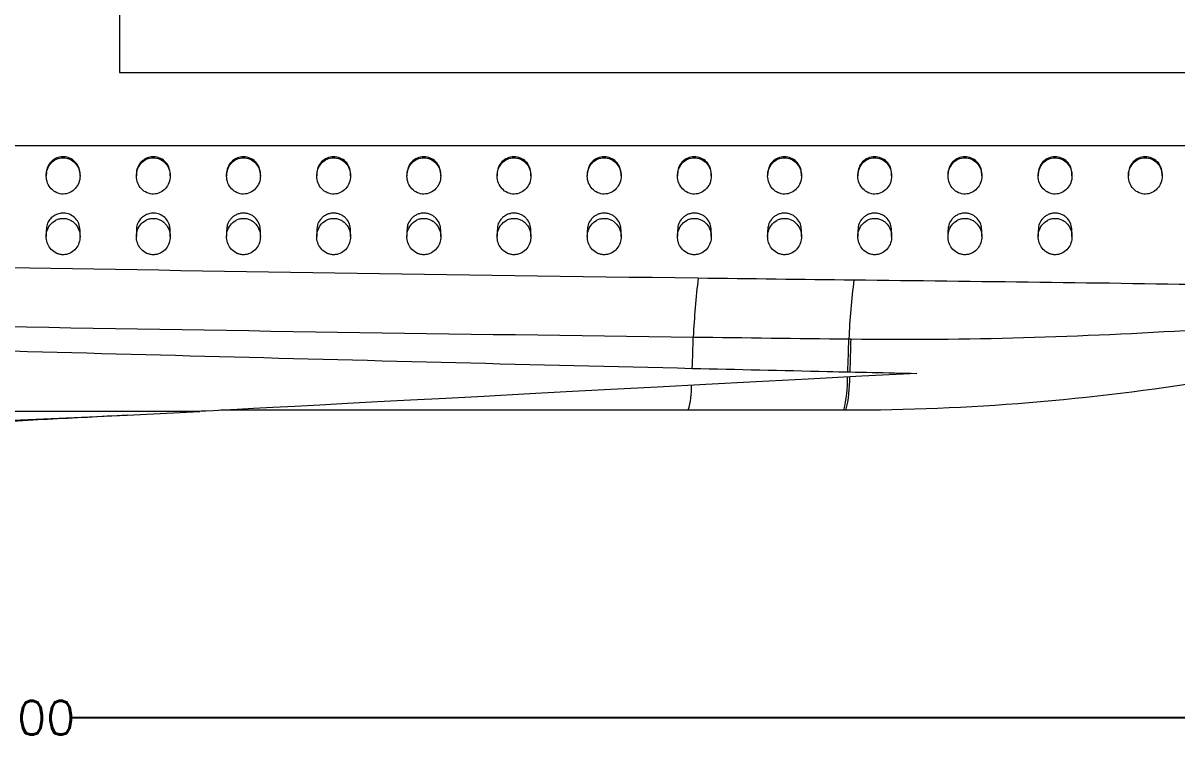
# Model space of a CAD drawing. Header units: inches. Extents: x 1430 to 4816, y 541 to 1061.
# Drawn here: x 2450.8 to 2502, y 841.2 to 873.1 of the extents above; entities that cross this region are included whole.
import ezdxf

# ---------------------------------------------------------------- set-up
doc = ezdxf.new("R2010")
doc.units = ezdxf.units.IN
doc.styles.get("Standard").update_dxf_attribs({"font": 'txt', "bigfont": 'gbcbig.shx'})
doc.dimstyles.new('2', dxfattribs={"dimtxt": 1.5, "dimasz": 0.6, "dimexe": 0.18, "dimexo": 0.0625, "dimgap": 0.09, "dimtad": 0, "dimtih": 1, "dimtoh": 1, "dimzin": 0, "dimdsep": 46, "dimtxsty": 'Standard', "dimcen": 0, "dimadec": 0, "dimazin": 2, "dimtfac": 1, "dimtofl": 0, "dimtmove": 0, "dimatfit": 3, "dimfxl": 1, "dimtolj": 1, "dimtzin": 0, "dimarcsym": 0})

# ---------------------------------------------------------------- blocks, each defined once
blk = doc.blocks.new('*D233')
at = {"color": 0, "lineweight": -2}
for p, q in [((2538.107, 872.191), (2538.107, 842.048)), ((2361.107, 863.441), (2361.107, 842.048)), ((2361.707, 842.228), (2446.267, 842.228)), ((2537.507, 842.228), (2452.947, 842.228))]:
    blk.add_line(p, q, dxfattribs=at)
at = {"color": 0}
for points in [[(2361.707, 842.328), (2361.707, 842.128), (2361.107, 842.228)], [(2537.507, 842.328), (2537.507, 842.128), (2538.107, 842.228)]]:
    blk.add_solid(points, dxfattribs=at)
at = {"layer": 'Defpoints', "color": 0}
for p in [(2538.107, 872.253), (2361.107, 863.503), (2538.107, 842.228)]:
    blk.add_point(p, dxfattribs=at)
at = {"color": 0, "insert": (2449.607, 842.228), "char_height": 1.5, "attachment_point": 5}
blk.add_mtext('\\A1;177.00', dxfattribs=at)

msp = doc.modelspace()

# ---------------------------------------------------------------- linework, layer by layer
at = {"color": 7, "linetype": 'Continuous', "lineweight": 15}
for p, q in [((2455.107, 916.878), (2455.107, 870.878)), ((2455.107, 870.878), (2512.107, 870.878)), ((2449.23, 867.628), (2509.554, 867.628)), ((2451.857, 866.379), (2451.857, 866.282)), ((2453.357, 866.282), (2453.357, 866.379)), ((2455.857, 866.379), (2455.857, 866.282)), ((2457.357, 866.282), (2457.357, 866.379)), ((2459.857, 866.379), (2459.857, 866.282)), ((2461.357, 866.282), (2461.357, 866.378)), ((2463.857, 866.379), (2463.857, 866.282)), ((2465.357, 866.282), (2465.357, 866.378)), ((2467.857, 866.379), (2467.857, 866.282)), ((2469.357, 866.282), (2469.357, 866.378)), ((2471.857, 866.379), (2471.857, 866.282)), ((2473.357, 866.282), (2473.357, 866.378)), ((2475.857, 866.379), (2475.857, 866.282)), ((2477.357, 866.282), (2477.357, 866.378)), ((2479.857, 866.379), (2479.857, 866.282)), ((2481.357, 866.282), (2481.357, 866.378)), ((2483.857, 866.379), (2483.857, 866.282)), ((2485.357, 866.282), (2485.357, 866.378)), ((2487.857, 866.379), (2487.857, 866.282)), ((2489.357, 866.282), (2489.357, 866.378)), ((2491.857, 866.379), (2491.857, 866.282)), ((2493.357, 866.282), (2493.357, 866.378)), ((2495.857, 866.379), (2495.857, 866.282)), ((2497.357, 866.282), (2497.357, 866.378)), ((2499.857, 866.379), (2499.857, 866.282)), ((2501.357, 866.282), (2501.357, 866.378)), ((2451.857, 863.881), (2451.857, 863.59)), ((2453.357, 863.59), (2453.357, 863.88)), ((2455.857, 863.881), (2455.857, 863.59)), ((2457.357, 863.59), (2457.357, 863.88)), ((2459.857, 863.879), (2459.857, 863.59)), ((2461.357, 863.59), (2461.357, 863.878)), ((2463.857, 863.879), (2463.857, 863.59)), ((2465.357, 863.59), (2465.357, 863.878)), ((2467.857, 863.879), (2467.857, 863.59)), ((2469.357, 863.59), (2469.357, 863.878)), ((2471.857, 863.879), (2471.857, 863.59)), ((2473.357, 863.59), (2473.357, 863.878)), ((2475.857, 863.879), (2475.857, 863.59)), ((2477.357, 863.59), (2477.357, 863.878)), ((2479.857, 863.879), (2479.857, 863.59)), ((2481.357, 863.59), (2481.357, 863.878)), ((2483.857, 863.879), (2483.857, 863.59)), ((2485.357, 863.59), (2485.357, 863.878)), ((2487.857, 863.879), (2487.857, 863.59)), ((2489.357, 863.59), (2489.357, 863.878)), ((2491.857, 863.879), (2491.857, 863.59)), ((2493.357, 863.59), (2493.357, 863.878)), ((2495.857, 863.879), (2495.857, 863.59)), ((2497.357, 863.59), (2497.357, 863.878)), ((2487.458, 859.043), (2487.559, 859.042)), ((2458.665, 855.828), (2425.818, 855.828)), ((2455.442, 855.657), (2458.665, 855.828)), ((2487.333, 855.878), (2487.233, 855.878))]:
    msp.add_line(p, q, dxfattribs=at)
at = {"color": 7, "linetype": 'Continuous', "lineweight": 15, "flags": 128}
msp.add_lwpolyline([(2490.476, 857.515), (2488.034, 857.386), (2485.657, 857.26), (2483.349, 857.137), (2481.117, 857.019), (2478.965, 856.905), (2476.899, 856.795), (2474.923, 856.691), (2473.042, 856.591), (2471.262, 856.496), (2469.585, 856.407), (2468.015, 856.324), (2466.558, 856.247), (2465.215, 856.176), (2463.99, 856.111), (2462.887, 856.052), (2461.907, 856), (2461.053, 855.955), (2460.327, 855.916), (2459.73, 855.885), (2459.265, 855.86), (2458.932, 855.842), (2458.731, 855.832), (2458.665, 855.828)], dxfattribs=at)
at = {"color": 7, "linetype": 'Continuous', "lineweight": 15}
for centre, radius, start, end in [((2516.514, 857.425), 35.997, 173.0946, 177.2884), ((2520.188, 857.555), 32.763, 172.788, 177.3967), ((2399.236, 860.905), 81.34, 357.76962, 358.74851), ((2477.13, 856.853), 3.351, 343.0866, 2.2582)]:
    msp.add_arc(centre, radius, start, end, dxfattribs=at)
at = {"color": 8, "linetype": 'Continuous', "lineweight": 15}
for centre, radius, start, end in [((2416.16, 860.662), 71.317, 357.52208, 358.69921), ((2416.406, 860.66), 71.171, 357.51703, 358.69757), ((2481.469, 857.276), 5.931, 346.3708, 0.7373), ((2481.559, 857.279), 5.941, 346.3645, 0.7577)]:
    msp.add_arc(centre, radius, start, end, dxfattribs=at)
at = {"color": 7, "linetype": 'Continuous', "lineweight": 15}
for centre, major_axis, ratio, start_param, end_param in [((2583.707, 867.628), (240.57, 0), 0.027019, 4.119217, 4.270268), ((2432.747, 866.128), (74.067, 0), 0.148515, 4.420943, 5.023815)]:
    msp.add_ellipse(centre, major_axis=major_axis, ratio=ratio, start_param=start_param, end_param=end_param, dxfattribs=at)
for points, knots in [([(2453.357, 866.282), (2453.357, 866.387), (2453.32, 866.595), (2453.155, 866.865), (2452.903, 867.048), (2452.602, 867.112), (2452.301, 867.043), (2452.052, 866.856), (2451.891, 866.583), (2451.839, 866.269), (2451.899, 865.96), (2452.063, 865.697), (2452.311, 865.517), (2452.613, 865.452), (2452.913, 865.521), (2453.159, 865.705), (2453.32, 865.971), (2453.357, 866.177), (2453.357, 866.282)], [0, 0, 0, 0, 0.064629, 0.127971, 0.189506, 0.249755, 0.310063, 0.371766, 0.435232, 0.499831, 0.564381, 0.627741, 0.689335, 0.74962, 0.810006, 0.871741, 0.935191, 1, 1, 1, 1]), ([(2453.357, 866.378), (2453.349, 866.463), (2453.333, 866.632), (2453.202, 866.858), (2453.009, 867.029), (2452.771, 867.125), (2452.514, 867.137), (2452.269, 867.064), (2452.061, 866.914), (2451.921, 866.706), (2451.854, 866.516), (2451.864, 866.407), (2451.867, 866.379)], [0, 0, 0, 0, 0.108919, 0.217866, 0.325036, 0.431815, 0.538676, 0.645503, 0.751866, 0.857856, 0.96443, 1, 1, 1, 1]), ([(2457.357, 866.282), (2457.357, 866.387), (2457.32, 866.595), (2457.155, 866.865), (2456.903, 867.048), (2456.602, 867.112), (2456.301, 867.043), (2456.052, 866.856), (2455.891, 866.583), (2455.839, 866.269), (2455.899, 865.96), (2456.063, 865.697), (2456.311, 865.517), (2456.613, 865.452), (2456.913, 865.521), (2457.159, 865.705), (2457.32, 865.971), (2457.357, 866.177), (2457.357, 866.282)], [0, 0, 0, 0, 0.064629, 0.127971, 0.189506, 0.249755, 0.310063, 0.371766, 0.435232, 0.499831, 0.564381, 0.627741, 0.689335, 0.74962, 0.810006, 0.871741, 0.935191, 1, 1, 1, 1]), ([(2457.357, 866.378), (2457.349, 866.463), (2457.333, 866.632), (2457.202, 866.858), (2457.009, 867.029), (2456.771, 867.125), (2456.514, 867.137), (2456.269, 867.064), (2456.061, 866.914), (2455.921, 866.706), (2455.854, 866.516), (2455.864, 866.407), (2455.867, 866.379)], [0, 0, 0, 0, 0.108919, 0.217866, 0.325036, 0.431815, 0.538676, 0.645503, 0.751866, 0.857856, 0.96443, 1, 1, 1, 1]), ([(2461.357, 866.282), (2461.357, 866.387), (2461.32, 866.595), (2461.155, 866.865), (2460.903, 867.048), (2460.602, 867.112), (2460.301, 867.043), (2460.052, 866.856), (2459.891, 866.583), (2459.839, 866.269), (2459.899, 865.96), (2460.063, 865.697), (2460.311, 865.517), (2460.613, 865.452), (2460.913, 865.521), (2461.159, 865.705), (2461.32, 865.971), (2461.357, 866.177), (2461.357, 866.282)], [0, 0, 0, 0, 0.064629, 0.127971, 0.189506, 0.249755, 0.310063, 0.371766, 0.435232, 0.499831, 0.564381, 0.627741, 0.689335, 0.74962, 0.810006, 0.871741, 0.935191, 1, 1, 1, 1]), ([(2461.357, 866.378), (2461.346, 866.476), (2461.324, 866.671), (2461.15, 866.923), (2460.9, 867.091), (2460.602, 867.148), (2460.304, 867.086), (2460.056, 866.914), (2459.888, 866.663), (2459.869, 866.472), (2459.859, 866.378)], [0, 0, 0, 0, 0.125686, 0.25122, 0.376709, 0.502207, 0.627771, 0.753467, 0.879117, 1, 1, 1, 1]), ([(2465.357, 866.282), (2465.357, 866.387), (2465.32, 866.595), (2465.155, 866.865), (2464.903, 867.048), (2464.602, 867.112), (2464.301, 867.043), (2464.052, 866.856), (2463.891, 866.583), (2463.839, 866.269), (2463.899, 865.96), (2464.063, 865.697), (2464.311, 865.517), (2464.613, 865.452), (2464.913, 865.521), (2465.159, 865.705), (2465.32, 865.971), (2465.357, 866.177), (2465.357, 866.282)], [0, 0, 0, 0, 0.064629, 0.127971, 0.189506, 0.249755, 0.310063, 0.371766, 0.435232, 0.499831, 0.564381, 0.627741, 0.689335, 0.74962, 0.810006, 0.871741, 0.935191, 1, 1, 1, 1]), ([(2465.357, 866.378), (2465.346, 866.476), (2465.324, 866.671), (2465.15, 866.923), (2464.9, 867.091), (2464.602, 867.148), (2464.304, 867.086), (2464.056, 866.914), (2463.888, 866.663), (2463.869, 866.472), (2463.859, 866.378)], [0, 0, 0, 0, 0.1256858, 0.2512203, 0.3767095, 0.5022068, 0.6277716, 0.7534665, 0.8791172, 1, 1, 1, 1]), ([(2469.357, 866.282), (2469.357, 866.387), (2469.32, 866.595), (2469.155, 866.865), (2468.903, 867.048), (2468.602, 867.112), (2468.301, 867.043), (2468.052, 866.856), (2467.891, 866.583), (2467.839, 866.269), (2467.899, 865.96), (2468.063, 865.697), (2468.311, 865.517), (2468.613, 865.452), (2468.913, 865.521), (2469.159, 865.705), (2469.32, 865.971), (2469.357, 866.177), (2469.357, 866.282)], [0, 0, 0, 0, 0.0646286, 0.1279711, 0.1895063, 0.2497549, 0.310063, 0.3717656, 0.4352319, 0.4998311, 0.5643815, 0.627741, 0.6893346, 0.7496204, 0.8100059, 0.8717409, 0.9351909, 1, 1, 1, 1]), ([(2469.357, 866.378), (2469.346, 866.476), (2469.324, 866.671), (2469.15, 866.923), (2468.9, 867.091), (2468.602, 867.148), (2468.304, 867.086), (2468.056, 866.914), (2467.888, 866.663), (2467.869, 866.472), (2467.859, 866.378)], [0, 0, 0, 0, 0.125686, 0.25122, 0.376709, 0.502207, 0.627771, 0.753467, 0.879117, 1, 1, 1, 1]), ([(2473.357, 866.282), (2473.357, 866.387), (2473.32, 866.595), (2473.155, 866.865), (2472.903, 867.048), (2472.602, 867.112), (2472.301, 867.043), (2472.052, 866.856), (2471.891, 866.583), (2471.839, 866.269), (2471.899, 865.96), (2472.063, 865.697), (2472.311, 865.517), (2472.613, 865.452), (2472.913, 865.521), (2473.159, 865.705), (2473.32, 865.971), (2473.357, 866.177), (2473.357, 866.282)], [0, 0, 0, 0, 0.064629, 0.127971, 0.189506, 0.249755, 0.310063, 0.371766, 0.435232, 0.499831, 0.564381, 0.627741, 0.689335, 0.74962, 0.810006, 0.871741, 0.935191, 1, 1, 1, 1]), ([(2473.357, 866.378), (2473.346, 866.476), (2473.324, 866.671), (2473.15, 866.923), (2472.9, 867.091), (2472.602, 867.148), (2472.304, 867.086), (2472.056, 866.914), (2471.888, 866.663), (2471.869, 866.472), (2471.859, 866.378)], [0, 0, 0, 0, 0.125686, 0.25122, 0.376709, 0.502207, 0.627772, 0.753467, 0.879117, 1, 1, 1, 1]), ([(2477.357, 866.282), (2477.357, 866.387), (2477.32, 866.595), (2477.155, 866.865), (2476.903, 867.048), (2476.602, 867.112), (2476.301, 867.043), (2476.052, 866.856), (2475.891, 866.583), (2475.839, 866.269), (2475.899, 865.96), (2476.063, 865.697), (2476.311, 865.517), (2476.613, 865.452), (2476.913, 865.521), (2477.159, 865.705), (2477.32, 865.971), (2477.357, 866.177), (2477.357, 866.282)], [0, 0, 0, 0, 0.064629, 0.127971, 0.189506, 0.249755, 0.310063, 0.371766, 0.435232, 0.499831, 0.564381, 0.627741, 0.689335, 0.74962, 0.810006, 0.871741, 0.935191, 1, 1, 1, 1]), ([(2477.357, 866.378), (2477.346, 866.476), (2477.324, 866.671), (2477.15, 866.923), (2476.9, 867.091), (2476.602, 867.148), (2476.304, 867.086), (2476.056, 866.914), (2475.888, 866.663), (2475.869, 866.472), (2475.859, 866.378)], [0, 0, 0, 0, 0.1256858, 0.2512206, 0.3767091, 0.5022072, 0.6277716, 0.7534668, 0.8791171, 1, 1, 1, 1]), ([(2481.357, 866.282), (2481.357, 866.387), (2481.32, 866.595), (2481.155, 866.865), (2480.903, 867.048), (2480.602, 867.112), (2480.301, 867.043), (2480.052, 866.856), (2479.891, 866.583), (2479.839, 866.269), (2479.899, 865.96), (2480.063, 865.697), (2480.311, 865.517), (2480.613, 865.452), (2480.913, 865.521), (2481.159, 865.705), (2481.32, 865.971), (2481.357, 866.177), (2481.357, 866.282)], [0, 0, 0, 0, 0.0646286, 0.1279711, 0.1895063, 0.2497549, 0.310063, 0.3717656, 0.4352319, 0.4998311, 0.5643815, 0.627741, 0.6893346, 0.7496204, 0.8100059, 0.8717409, 0.9351909, 1, 1, 1, 1]), ([(2481.357, 866.378), (2481.346, 866.476), (2481.324, 866.671), (2481.15, 866.923), (2480.9, 867.091), (2480.602, 867.148), (2480.304, 867.086), (2480.056, 866.914), (2479.888, 866.663), (2479.869, 866.472), (2479.859, 866.378)], [0, 0, 0, 0, 0.125686, 0.251221, 0.376709, 0.502207, 0.627771, 0.753466, 0.879117, 1, 1, 1, 1]), ([(2485.357, 866.282), (2485.357, 866.387), (2485.32, 866.595), (2485.155, 866.865), (2484.903, 867.048), (2484.602, 867.112), (2484.301, 867.043), (2484.052, 866.856), (2483.891, 866.583), (2483.839, 866.269), (2483.899, 865.96), (2484.063, 865.697), (2484.311, 865.517), (2484.613, 865.452), (2484.913, 865.521), (2485.159, 865.705), (2485.32, 865.971), (2485.357, 866.177), (2485.357, 866.282)], [0, 0, 0, 0, 0.064629, 0.127971, 0.189506, 0.249755, 0.310063, 0.371766, 0.435232, 0.499831, 0.564381, 0.627741, 0.689335, 0.74962, 0.810006, 0.871741, 0.935191, 1, 1, 1, 1]), ([(2485.357, 866.378), (2485.346, 866.476), (2485.324, 866.671), (2485.15, 866.923), (2484.9, 867.091), (2484.602, 867.148), (2484.304, 867.086), (2484.056, 866.914), (2483.888, 866.663), (2483.869, 866.472), (2483.859, 866.378)], [0, 0, 0, 0, 0.125686, 0.251221, 0.376709, 0.502206, 0.627771, 0.753466, 0.879117, 1, 1, 1, 1]), ([(2489.357, 866.282), (2489.357, 866.387), (2489.32, 866.595), (2489.155, 866.865), (2488.903, 867.048), (2488.602, 867.112), (2488.301, 867.043), (2488.052, 866.856), (2487.891, 866.583), (2487.839, 866.269), (2487.899, 865.96), (2488.063, 865.697), (2488.311, 865.517), (2488.613, 865.452), (2488.913, 865.521), (2489.159, 865.705), (2489.32, 865.971), (2489.357, 866.177), (2489.357, 866.282)], [0, 0, 0, 0, 0.064629, 0.127971, 0.189506, 0.249755, 0.310063, 0.371766, 0.435232, 0.499831, 0.564381, 0.627741, 0.689335, 0.74962, 0.810006, 0.871741, 0.935191, 1, 1, 1, 1]), ([(2489.357, 866.378), (2489.346, 866.476), (2489.324, 866.671), (2489.15, 866.923), (2488.9, 867.091), (2488.602, 867.148), (2488.304, 867.086), (2488.056, 866.914), (2487.888, 866.663), (2487.869, 866.472), (2487.859, 866.378)], [0, 0, 0, 0, 0.125686, 0.25122, 0.376709, 0.502206, 0.627772, 0.753466, 0.879117, 1, 1, 1, 1]), ([(2493.357, 866.282), (2493.357, 866.387), (2493.32, 866.595), (2493.155, 866.865), (2492.903, 867.048), (2492.602, 867.112), (2492.301, 867.043), (2492.052, 866.856), (2491.891, 866.583), (2491.839, 866.269), (2491.899, 865.96), (2492.063, 865.697), (2492.311, 865.517), (2492.613, 865.452), (2492.913, 865.521), (2493.159, 865.705), (2493.32, 865.971), (2493.357, 866.177), (2493.357, 866.282)], [0, 0, 0, 0, 0.064629, 0.127971, 0.189506, 0.249755, 0.310063, 0.371766, 0.435232, 0.499831, 0.564381, 0.627741, 0.689335, 0.74962, 0.810006, 0.871741, 0.935191, 1, 1, 1, 1]), ([(2493.357, 866.378), (2493.346, 866.476), (2493.324, 866.671), (2493.15, 866.923), (2492.9, 867.091), (2492.602, 867.148), (2492.304, 867.086), (2492.056, 866.914), (2491.888, 866.663), (2491.869, 866.472), (2491.859, 866.378)], [0, 0, 0, 0, 0.125686, 0.25122, 0.376709, 0.502208, 0.627772, 0.753467, 0.879117, 1, 1, 1, 1]), ([(2497.357, 866.282), (2497.357, 866.387), (2497.32, 866.595), (2497.155, 866.865), (2496.903, 867.048), (2496.602, 867.112), (2496.301, 867.043), (2496.052, 866.856), (2495.891, 866.583), (2495.839, 866.269), (2495.899, 865.96), (2496.063, 865.697), (2496.311, 865.517), (2496.613, 865.452), (2496.913, 865.521), (2497.159, 865.705), (2497.32, 865.971), (2497.357, 866.177), (2497.357, 866.282)], [0, 0, 0, 0, 0.064629, 0.127971, 0.189506, 0.249755, 0.310063, 0.371766, 0.435232, 0.499831, 0.564381, 0.627741, 0.689335, 0.74962, 0.810006, 0.871741, 0.935191, 1, 1, 1, 1]), ([(2497.357, 866.378), (2497.346, 866.476), (2497.324, 866.671), (2497.15, 866.923), (2496.9, 867.091), (2496.602, 867.148), (2496.304, 867.086), (2496.056, 866.914), (2495.888, 866.663), (2495.869, 866.472), (2495.859, 866.378)], [0, 0, 0, 0, 0.125686, 0.25122, 0.37671, 0.502207, 0.627772, 0.753467, 0.879117, 1, 1, 1, 1]), ([(2501.357, 866.282), (2501.357, 866.387), (2501.32, 866.595), (2501.155, 866.865), (2500.903, 867.048), (2500.602, 867.112), (2500.301, 867.043), (2500.052, 866.856), (2499.891, 866.583), (2499.839, 866.269), (2499.899, 865.96), (2500.063, 865.697), (2500.311, 865.517), (2500.613, 865.452), (2500.913, 865.521), (2501.159, 865.705), (2501.32, 865.971), (2501.357, 866.177), (2501.357, 866.282)], [0, 0, 0, 0, 0.064629, 0.127971, 0.189506, 0.249755, 0.310063, 0.371766, 0.435232, 0.499831, 0.564381, 0.627741, 0.689335, 0.74962, 0.810006, 0.871741, 0.935191, 1, 1, 1, 1]), ([(2501.357, 866.378), (2501.346, 866.476), (2501.324, 866.671), (2501.15, 866.923), (2500.9, 867.091), (2500.602, 867.148), (2500.304, 867.086), (2500.056, 866.914), (2499.888, 866.663), (2499.869, 866.472), (2499.859, 866.378)], [0, 0, 0, 0, 0.125686, 0.25122, 0.37671, 0.502207, 0.627772, 0.753467, 0.879117, 1, 1, 1, 1]), ([(2453.357, 863.878), (2453.347, 863.976), (2453.328, 864.154), (2453.173, 864.394), (2452.96, 864.558), (2452.71, 864.635), (2452.469, 864.628), (2452.253, 864.551), (2452.069, 864.417), (2451.933, 864.23), (2451.859, 864.041), (2451.867, 863.922), (2451.869, 863.88)], [0, 0, 0, 0, 0.137743, 0.250792, 0.364366, 0.463511, 0.553513, 0.64192, 0.73176, 0.829095, 0.940082, 1, 1, 1, 1]), ([(2457.357, 863.878), (2457.347, 863.976), (2457.328, 864.154), (2457.173, 864.394), (2456.96, 864.558), (2456.71, 864.635), (2456.469, 864.628), (2456.253, 864.551), (2456.069, 864.417), (2455.933, 864.23), (2455.859, 864.041), (2455.867, 863.922), (2455.869, 863.88)], [0, 0, 0, 0, 0.137743, 0.250792, 0.364366, 0.463511, 0.553513, 0.64192, 0.73176, 0.829095, 0.940082, 1, 1, 1, 1]), ([(2461.357, 863.878), (2461.348, 863.968), (2461.33, 864.149), (2461.195, 864.363), (2461.04, 864.498), (2460.899, 864.576), (2460.742, 864.623), (2460.577, 864.634), (2460.413, 864.609), (2460.261, 864.55), (2460.128, 864.462), (2459.985, 864.317), (2459.874, 864.114), (2459.868, 863.951), (2459.865, 863.879)], [0, 0, 0, 0, 0.127335, 0.255209, 0.320135, 0.383499, 0.447917, 0.511847, 0.575752, 0.640429, 0.703981, 0.769286, 0.89741, 1, 1, 1, 1]), ([(2465.357, 863.878), (2465.348, 863.968), (2465.33, 864.149), (2465.195, 864.363), (2465.04, 864.498), (2464.899, 864.576), (2464.742, 864.623), (2464.577, 864.634), (2464.413, 864.609), (2464.261, 864.55), (2464.128, 864.462), (2463.985, 864.317), (2463.874, 864.114), (2463.868, 863.951), (2463.865, 863.879)], [0, 0, 0, 0, 0.127335, 0.255209, 0.320135, 0.383499, 0.447918, 0.511847, 0.575751, 0.640429, 0.703981, 0.769286, 0.89741, 1, 1, 1, 1]), ([(2469.357, 863.878), (2469.348, 863.968), (2469.33, 864.149), (2469.195, 864.363), (2469.04, 864.498), (2468.899, 864.576), (2468.742, 864.623), (2468.577, 864.634), (2468.413, 864.609), (2468.261, 864.55), (2468.128, 864.462), (2467.985, 864.317), (2467.874, 864.114), (2467.868, 863.951), (2467.865, 863.879)], [0, 0, 0, 0, 0.127335, 0.255209, 0.320134, 0.383499, 0.447918, 0.511847, 0.575752, 0.640429, 0.703981, 0.769286, 0.89741, 1, 1, 1, 1]), ([(2473.357, 863.878), (2473.348, 863.968), (2473.33, 864.149), (2473.195, 864.363), (2473.04, 864.498), (2472.899, 864.576), (2472.742, 864.623), (2472.577, 864.634), (2472.413, 864.609), (2472.261, 864.55), (2472.128, 864.462), (2471.985, 864.317), (2471.874, 864.114), (2471.868, 863.951), (2471.865, 863.879)], [0, 0, 0, 0, 0.127335, 0.255209, 0.320135, 0.383498, 0.447917, 0.511847, 0.575751, 0.640429, 0.703981, 0.769286, 0.89741, 1, 1, 1, 1]), ([(2477.357, 863.878), (2477.348, 863.968), (2477.33, 864.149), (2477.195, 864.363), (2477.04, 864.498), (2476.899, 864.576), (2476.742, 864.623), (2476.577, 864.634), (2476.413, 864.609), (2476.261, 864.55), (2476.128, 864.462), (2475.985, 864.317), (2475.874, 864.114), (2475.868, 863.951), (2475.865, 863.879)], [0, 0, 0, 0, 0.1273352, 0.255209, 0.3201347, 0.3834989, 0.447918, 0.511847, 0.5757517, 0.6404285, 0.7039808, 0.7692862, 0.8974104, 1, 1, 1, 1]), ([(2481.357, 863.878), (2481.348, 863.968), (2481.33, 864.149), (2481.195, 864.363), (2481.04, 864.498), (2480.899, 864.576), (2480.742, 864.623), (2480.577, 864.634), (2480.413, 864.609), (2480.261, 864.55), (2480.128, 864.462), (2479.985, 864.317), (2479.874, 864.114), (2479.868, 863.951), (2479.865, 863.879)], [0, 0, 0, 0, 0.127335, 0.255209, 0.320134, 0.383499, 0.447918, 0.511847, 0.575751, 0.640429, 0.703981, 0.769286, 0.89741, 1, 1, 1, 1]), ([(2485.357, 863.878), (2485.348, 863.968), (2485.33, 864.149), (2485.195, 864.363), (2485.04, 864.498), (2484.899, 864.576), (2484.742, 864.623), (2484.577, 864.634), (2484.413, 864.609), (2484.261, 864.55), (2484.128, 864.462), (2483.985, 864.317), (2483.874, 864.114), (2483.868, 863.951), (2483.865, 863.879)], [0, 0, 0, 0, 0.127335, 0.255209, 0.320134, 0.383499, 0.447917, 0.511846, 0.575752, 0.640429, 0.70398, 0.769286, 0.89741, 1, 1, 1, 1]), ([(2489.357, 863.878), (2489.348, 863.968), (2489.33, 864.149), (2489.195, 864.363), (2489.04, 864.498), (2488.899, 864.576), (2488.742, 864.623), (2488.577, 864.634), (2488.413, 864.609), (2488.261, 864.55), (2488.128, 864.462), (2487.985, 864.317), (2487.874, 864.114), (2487.868, 863.951), (2487.865, 863.879)], [0, 0, 0, 0, 0.127335, 0.255209, 0.320135, 0.383498, 0.447917, 0.511847, 0.575751, 0.640429, 0.703981, 0.769286, 0.89741, 1, 1, 1, 1]), ([(2493.357, 863.878), (2493.348, 863.968), (2493.33, 864.149), (2493.195, 864.363), (2493.04, 864.498), (2492.899, 864.576), (2492.742, 864.623), (2492.577, 864.634), (2492.413, 864.609), (2492.261, 864.55), (2492.128, 864.462), (2491.985, 864.317), (2491.874, 864.114), (2491.868, 863.951), (2491.865, 863.879)], [0, 0, 0, 0, 0.127335, 0.255209, 0.320135, 0.383498, 0.447918, 0.511847, 0.575751, 0.640429, 0.703981, 0.769286, 0.89741, 1, 1, 1, 1]), ([(2497.357, 863.878), (2497.348, 863.968), (2497.33, 864.149), (2497.195, 864.363), (2497.04, 864.498), (2496.899, 864.576), (2496.742, 864.623), (2496.577, 864.634), (2496.413, 864.609), (2496.261, 864.55), (2496.128, 864.462), (2495.985, 864.317), (2495.874, 864.114), (2495.868, 863.951), (2495.865, 863.879)], [0, 0, 0, 0, 0.127335, 0.255209, 0.320135, 0.383498, 0.447918, 0.511847, 0.575751, 0.640429, 0.703981, 0.769286, 0.89741, 1, 1, 1, 1]), ([(2453.357, 863.59), (2453.357, 863.686), (2453.326, 863.88), (2453.197, 864.11), (2453.041, 864.257), (2452.9, 864.34), (2452.743, 864.391), (2452.576, 864.403), (2452.412, 864.377), (2452.208, 864.291), (2452.003, 864.104), (2451.872, 863.823), (2451.844, 863.53), (2451.909, 863.252), (2452.061, 863.01), (2452.266, 862.855), (2452.473, 862.789), (2452.639, 862.776), (2452.804, 862.804), (2453.001, 862.887), (2453.191, 863.054), (2453.326, 863.305), (2453.357, 863.493), (2453.357, 863.59)], [0, 0, 0, 0, 0.063871, 0.127115, 0.15858, 0.188786, 0.219086, 0.248917, 0.278801, 0.309352, 0.371291, 0.434909, 0.499293, 0.563503, 0.626872, 0.688633, 0.71902, 0.749079, 0.77849, 0.809849, 0.872029, 0.935622, 1, 1, 1, 1]), ([(2457.357, 863.59), (2457.357, 863.686), (2457.326, 863.88), (2457.197, 864.11), (2457.041, 864.257), (2456.9, 864.34), (2456.743, 864.391), (2456.576, 864.403), (2456.412, 864.377), (2456.208, 864.291), (2456.003, 864.104), (2455.872, 863.823), (2455.844, 863.53), (2455.909, 863.252), (2456.061, 863.01), (2456.266, 862.855), (2456.473, 862.789), (2456.639, 862.776), (2456.804, 862.804), (2457.001, 862.887), (2457.191, 863.054), (2457.326, 863.305), (2457.357, 863.493), (2457.357, 863.59)], [0, 0, 0, 0, 0.063871, 0.127115, 0.15858, 0.188786, 0.219086, 0.248917, 0.278801, 0.309352, 0.371291, 0.434909, 0.499293, 0.563503, 0.626872, 0.688633, 0.71902, 0.749079, 0.77849, 0.809849, 0.872029, 0.935622, 1, 1, 1, 1]), ([(2461.357, 863.59), (2461.357, 863.686), (2461.326, 863.88), (2461.197, 864.11), (2461.041, 864.257), (2460.9, 864.34), (2460.743, 864.391), (2460.576, 864.403), (2460.412, 864.377), (2460.208, 864.291), (2460.003, 864.104), (2459.872, 863.823), (2459.844, 863.53), (2459.909, 863.252), (2460.061, 863.01), (2460.266, 862.855), (2460.473, 862.789), (2460.639, 862.776), (2460.804, 862.804), (2461.001, 862.887), (2461.191, 863.054), (2461.326, 863.305), (2461.357, 863.493), (2461.357, 863.59)], [0, 0, 0, 0, 0.0638715, 0.1271145, 0.1585797, 0.1887856, 0.2190857, 0.248917, 0.2788012, 0.3093524, 0.3712914, 0.4349091, 0.499293, 0.563503, 0.6268719, 0.6886332, 0.7190199, 0.7490786, 0.7784905, 0.8098492, 0.8720295, 0.9356224, 1, 1, 1, 1]), ([(2465.357, 863.59), (2465.357, 863.686), (2465.326, 863.88), (2465.197, 864.11), (2465.041, 864.257), (2464.9, 864.34), (2464.743, 864.391), (2464.576, 864.403), (2464.412, 864.377), (2464.208, 864.291), (2464.003, 864.104), (2463.872, 863.823), (2463.844, 863.53), (2463.909, 863.252), (2464.061, 863.01), (2464.266, 862.855), (2464.473, 862.789), (2464.639, 862.776), (2464.804, 862.804), (2465.001, 862.887), (2465.191, 863.054), (2465.326, 863.305), (2465.357, 863.493), (2465.357, 863.59)], [0, 0, 0, 0, 0.063871, 0.127115, 0.15858, 0.188786, 0.219086, 0.248917, 0.278801, 0.309352, 0.371291, 0.434909, 0.499293, 0.563503, 0.626872, 0.688633, 0.71902, 0.749079, 0.77849, 0.809849, 0.872029, 0.935622, 1, 1, 1, 1]), ([(2469.357, 863.59), (2469.357, 863.686), (2469.326, 863.88), (2469.197, 864.11), (2469.041, 864.257), (2468.9, 864.34), (2468.743, 864.391), (2468.576, 864.403), (2468.412, 864.377), (2468.208, 864.291), (2468.003, 864.104), (2467.872, 863.823), (2467.844, 863.53), (2467.909, 863.252), (2468.061, 863.01), (2468.266, 862.855), (2468.473, 862.789), (2468.639, 862.776), (2468.804, 862.804), (2469.001, 862.887), (2469.191, 863.054), (2469.326, 863.305), (2469.357, 863.493), (2469.357, 863.59)], [0, 0, 0, 0, 0.063871, 0.127115, 0.15858, 0.188786, 0.219086, 0.248917, 0.278801, 0.309352, 0.371291, 0.434909, 0.499293, 0.563503, 0.626872, 0.688633, 0.71902, 0.749079, 0.77849, 0.809849, 0.872029, 0.935622, 1, 1, 1, 1]), ([(2473.357, 863.59), (2473.357, 863.686), (2473.326, 863.88), (2473.197, 864.11), (2473.041, 864.257), (2472.9, 864.34), (2472.743, 864.391), (2472.576, 864.403), (2472.412, 864.377), (2472.208, 864.291), (2472.003, 864.104), (2471.872, 863.823), (2471.844, 863.53), (2471.909, 863.252), (2472.061, 863.01), (2472.266, 862.855), (2472.473, 862.789), (2472.639, 862.776), (2472.804, 862.804), (2473.001, 862.887), (2473.191, 863.054), (2473.326, 863.305), (2473.357, 863.493), (2473.357, 863.59)], [0, 0, 0, 0, 0.063871, 0.127115, 0.15858, 0.188786, 0.219086, 0.248917, 0.278801, 0.309352, 0.371291, 0.434909, 0.499293, 0.563503, 0.626872, 0.688633, 0.71902, 0.749079, 0.77849, 0.809849, 0.872029, 0.935622, 1, 1, 1, 1]), ([(2477.357, 863.59), (2477.357, 863.686), (2477.326, 863.88), (2477.197, 864.11), (2477.041, 864.257), (2476.9, 864.34), (2476.743, 864.391), (2476.576, 864.403), (2476.412, 864.377), (2476.208, 864.291), (2476.003, 864.104), (2475.872, 863.823), (2475.844, 863.53), (2475.909, 863.252), (2476.061, 863.01), (2476.266, 862.855), (2476.473, 862.789), (2476.639, 862.776), (2476.804, 862.804), (2477.001, 862.887), (2477.191, 863.054), (2477.326, 863.305), (2477.357, 863.493), (2477.357, 863.59)], [0, 0, 0, 0, 0.063871, 0.127115, 0.15858, 0.188786, 0.219086, 0.248917, 0.278801, 0.309352, 0.371291, 0.434909, 0.499293, 0.563503, 0.626872, 0.688633, 0.71902, 0.749079, 0.77849, 0.809849, 0.872029, 0.935622, 1, 1, 1, 1]), ([(2481.357, 863.59), (2481.357, 863.686), (2481.326, 863.88), (2481.197, 864.11), (2481.041, 864.257), (2480.9, 864.34), (2480.743, 864.391), (2480.576, 864.403), (2480.412, 864.377), (2480.208, 864.291), (2480.003, 864.104), (2479.872, 863.823), (2479.844, 863.53), (2479.909, 863.252), (2480.061, 863.01), (2480.266, 862.855), (2480.473, 862.789), (2480.639, 862.776), (2480.804, 862.804), (2481.001, 862.887), (2481.191, 863.054), (2481.326, 863.305), (2481.357, 863.493), (2481.357, 863.59)], [0, 0, 0, 0, 0.0638715, 0.1271145, 0.1585797, 0.1887856, 0.2190857, 0.248917, 0.2788012, 0.3093524, 0.3712914, 0.4349091, 0.499293, 0.563503, 0.6268719, 0.6886332, 0.7190199, 0.7490786, 0.7784905, 0.8098492, 0.8720295, 0.9356224, 1, 1, 1, 1]), ([(2485.357, 863.59), (2485.357, 863.686), (2485.326, 863.88), (2485.197, 864.11), (2485.041, 864.257), (2484.9, 864.34), (2484.743, 864.391), (2484.576, 864.403), (2484.412, 864.377), (2484.208, 864.291), (2484.003, 864.104), (2483.872, 863.823), (2483.844, 863.53), (2483.909, 863.252), (2484.061, 863.01), (2484.266, 862.855), (2484.473, 862.789), (2484.639, 862.776), (2484.804, 862.804), (2485.001, 862.887), (2485.191, 863.054), (2485.326, 863.305), (2485.357, 863.493), (2485.357, 863.59)], [0, 0, 0, 0, 0.063871, 0.127115, 0.15858, 0.188786, 0.219086, 0.248917, 0.278801, 0.309352, 0.371291, 0.434909, 0.499293, 0.563503, 0.626872, 0.688633, 0.71902, 0.749079, 0.77849, 0.809849, 0.872029, 0.935622, 1, 1, 1, 1]), ([(2489.357, 863.59), (2489.357, 863.686), (2489.326, 863.88), (2489.197, 864.11), (2489.041, 864.257), (2488.9, 864.34), (2488.743, 864.391), (2488.576, 864.403), (2488.412, 864.377), (2488.208, 864.291), (2488.003, 864.104), (2487.872, 863.823), (2487.844, 863.53), (2487.909, 863.252), (2488.061, 863.01), (2488.266, 862.855), (2488.473, 862.789), (2488.639, 862.776), (2488.804, 862.804), (2489.001, 862.887), (2489.191, 863.054), (2489.326, 863.305), (2489.357, 863.493), (2489.357, 863.59)], [0, 0, 0, 0, 0.063871, 0.127115, 0.15858, 0.188786, 0.219086, 0.248917, 0.278801, 0.309352, 0.371291, 0.434909, 0.499293, 0.563503, 0.626872, 0.688633, 0.71902, 0.749079, 0.77849, 0.809849, 0.872029, 0.935622, 1, 1, 1, 1]), ([(2493.357, 863.59), (2493.357, 863.686), (2493.326, 863.88), (2493.197, 864.11), (2493.041, 864.257), (2492.9, 864.34), (2492.743, 864.391), (2492.576, 864.403), (2492.412, 864.377), (2492.208, 864.291), (2492.003, 864.104), (2491.872, 863.823), (2491.844, 863.53), (2491.909, 863.252), (2492.061, 863.01), (2492.266, 862.855), (2492.473, 862.789), (2492.639, 862.776), (2492.804, 862.804), (2493.001, 862.887), (2493.191, 863.054), (2493.326, 863.305), (2493.357, 863.493), (2493.357, 863.59)], [0, 0, 0, 0, 0.063871, 0.127115, 0.15858, 0.188786, 0.219086, 0.248917, 0.278801, 0.309352, 0.371291, 0.434909, 0.499293, 0.563503, 0.626872, 0.688633, 0.71902, 0.749079, 0.77849, 0.809849, 0.872029, 0.935622, 1, 1, 1, 1]), ([(2497.357, 863.59), (2497.357, 863.686), (2497.326, 863.88), (2497.197, 864.11), (2497.041, 864.257), (2496.9, 864.34), (2496.743, 864.391), (2496.576, 864.403), (2496.412, 864.377), (2496.208, 864.291), (2496.003, 864.104), (2495.872, 863.823), (2495.844, 863.53), (2495.909, 863.252), (2496.061, 863.01), (2496.266, 862.855), (2496.473, 862.789), (2496.639, 862.776), (2496.804, 862.804), (2497.001, 862.887), (2497.191, 863.054), (2497.326, 863.305), (2497.357, 863.493), (2497.357, 863.59)], [0, 0, 0, 0, 0.063871, 0.127115, 0.15858, 0.188786, 0.219086, 0.248917, 0.278801, 0.309352, 0.371291, 0.434909, 0.499293, 0.563503, 0.626872, 0.688633, 0.71902, 0.749079, 0.77849, 0.809849, 0.872029, 0.935622, 1, 1, 1, 1]), ([(2487.684, 861.668), (2490.434, 861.635), (2493.183, 861.604), (2498.682, 861.534), (2501.431, 861.495), (2504.177, 861.442)], [0, 0, 0, 0, 0.5, 0.5, 1, 1, 1, 1]), ([(2487.559, 859.042), (2490.11, 859.011), (2492.661, 859.034), (2497.763, 859.176), (2500.314, 859.295), (2502.862, 859.451)], [0, 0, 0, 0, 0.5, 0.5, 1, 1, 1, 1]), ([(2438.582, 858.828), (2445.572, 858.641), (2452.562, 858.45), (2466.539, 858.081), (2473.527, 857.903), (2480.514, 857.739)], [0, 0, 0, 0, 0.5, 0.5, 1, 1, 1, 1]), ([(2480.514, 857.739), (2482.51, 857.692), (2484.505, 857.647), (2486.501, 857.602), (2487.826, 857.573), (2489.151, 857.544), (2490.476, 857.515)], [0, 0, 0, 0, 0.006000002, 0.006000002, 0.006000002, 0.009984824, 0.009984824, 0.009984824, 0.009984824]), ([(2503.525, 857.198), (2500.852, 856.759), (2498.16, 856.429), (2492.753, 855.988), (2490.044, 855.878), (2487.333, 855.878)], [0, 0, 0, 0, 0.5, 0.5, 1, 1, 1, 1]), ([(2455.442, 855.657), (2453.095, 855.533), (2450.748, 855.408), (2446.052, 855.159), (2443.703, 855.035), (2439.002, 854.786), (2436.649, 854.661), (2433.111, 854.473), (2431.93, 854.411), (2430.156, 854.316), (2429.563, 854.285), (2428.674, 854.238), (2428.377, 854.222), (2427.932, 854.199), (2427.784, 854.191), (2427.563, 854.179), (2427.489, 854.175), (2427.38, 854.169), (2427.344, 854.167), (2427.274, 854.164), (2427.238, 854.162), (2427.208, 854.16)], [0, 0, 0, 0, 0.25, 0.25, 0.5, 0.5, 0.75, 0.75, 0.875, 0.875, 0.9375, 0.9375, 0.96875, 0.96875, 0.984375, 0.984375, 0.992188, 0.992188, 0.996094, 0.996094, 1, 1, 1, 1])]:
    msp.add_open_spline(points, degree=3, knots=knots, dxfattribs=at)
for points in [[(2480.777, 861.753), (2483.079, 861.724), (2485.382, 861.695), (2487.684, 861.668)], [(2449.013, 859.614), (2459.527, 859.422), (2470.042, 859.263), (2480.557, 859.128)], [(2480.557, 859.128), (2482.857, 859.099), (2485.158, 859.07), (2487.458, 859.043)], [(2480.336, 855.878), (2473.427, 855.878), (2466.517, 855.878), (2459.607, 855.878)], [(2487.233, 855.878), (2484.934, 855.878), (2482.635, 855.878), (2480.336, 855.878)]]:
    msp.add_open_spline(points, degree=3, dxfattribs=at)

# ---------------------------------------------------------------- dimensions: what is measured, and where the dimension line sits
dim = msp.add_linear_dim(base=(2538.107, 842.228), p1=(2361.107, 863.503), p2=(2538.107, 872.253), dimstyle='2')
dim.commit()
dim.dimension.update_dxf_attribs({"geometry": '*D233', "text_midpoint": (2449.607, 842.228)})

doc.saveas('drawing.dxf')
